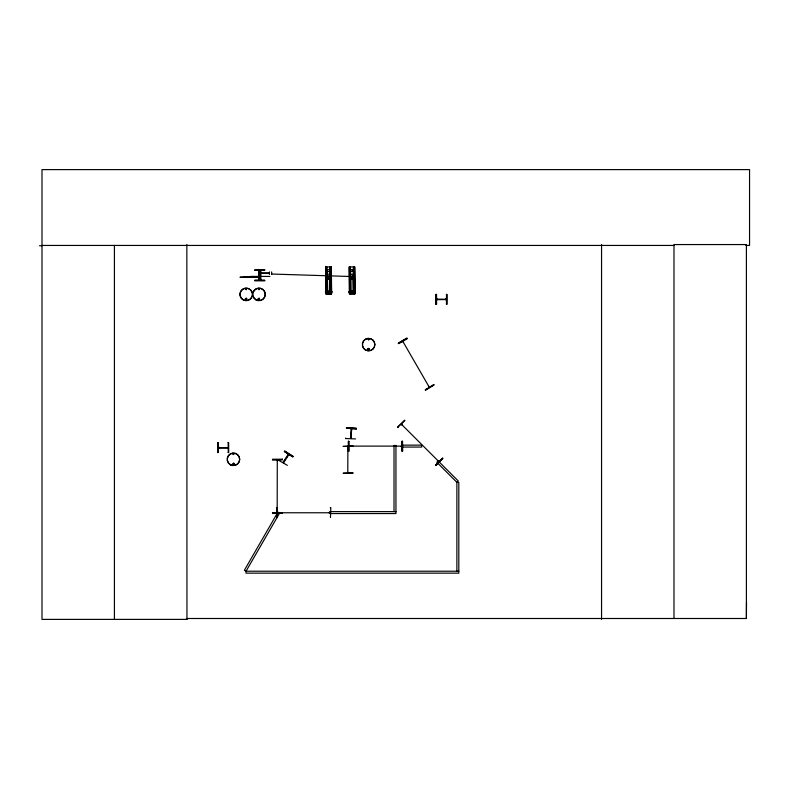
<?xml version="1.0" encoding="UTF-8"?>
<svg xmlns="http://www.w3.org/2000/svg" width="789" height="789" viewBox="0 0 789 789"><rect width="100%" height="100%" fill="white"/><g stroke="black" fill="none" stroke-linecap="round" stroke-linejoin="round"><path stroke-width="1.18" d="M745.861 245.438L749.55 245.438L749.55 169.615L41.995 169.615L41.995 619.385L186.954 619.385L186.855 618.497L746.404 618.497L746.512 602.234M345.641 438.585L345.681 438.033M350.898 438.329L351.213 428.506M350.799 438.457L351.667 428.516L351.006 438.477M356.332 428.9L356.372 428.348L346.479 427.589L346.44 428.141L356.332 428.9L346.45 428.072M402.311 424.61L401.66 423.94M438.704 461.693L438.457 460.815L439.167 461.526M438.211 461.062L439.088 461.299M283.103 462.472L283.991 461.733L283.498 461.664M288.439 454.109L287.817 454.987L288.33 455.105M277.176 511.982L277.728 511.972M245.695 289.099C246.868 290.924 246.572 287.867 245.872 288.882M245.29 298.775C246.868 302.512 247.618 295.806 245.32 299.021M245.547 299.021C247.322 296.989 246.533 301.033 245.645 299.179M233.209 454.099L233.771 454.168L233.199 454.316M234.353 463.952C231.621 467.058 233.485 460.352 234.234 464.396M258.506 289.099C259.453 291.052 259.719 287.738 258.605 288.991M258.102 298.775C259.689 302.512 260.439 295.806 258.141 299.021M258.358 299.021C260.36 296.832 258.999 301.536 258.516 298.725M367.694 349.004C369.272 352.742 370.021 346.036 367.723 349.251M369.094 339.586C368.068 337.505 368.118 341.43 369.094 339.339M367.95 349.251C369.952 347.061 368.591 351.766 368.108 348.955M277.235 459.957L277.186 460.648M277.255 460.717L277.679 459.78M277.225 511.982L277.659 512.742L277.62 511.874M350.424 437.5L350.918 437.54M348.245 446.88L347.791 446.919M347.752 472.512L348.255 472.512M352.525 293.488L351.914 292.403M351.519 429.502L351.135 429.611M403.031 341.055L403.583 342.012L402.735 341.233M428.792 386.492L429.591 387.064M283.143 462.344L288.705 454.523M234.047 464.287C233.623 461.466 231.986 465.895 234.037 464.11M277.176 512.426L278.28 512.416M348.856 446.11L401.976 446.11M279.069 459.898L278.773 460.372L287.364 465.352M284.395 451.535L284.691 451.071L293.064 456.397L292.768 456.87L284.405 451.515L292.798 456.811M283.162 462.393L288.241 454.227M283.557 462.808L288.922 454.385M233.08 453.783C233.179 455.953 234.451 453.162 233.337 453.695M369.134 349.547L368.463 349.823M330.305 512.771L329.299 512.87L330.295 512.426M401.976 446.446L400.881 446.456M445.568 299.169L445.568 299.662M404.915 420.498L397.607 427.224L397.991 427.608M397.636 427.253L404.609 420.192M435.607 465.224L442.53 458.113L442.925 458.498L435.922 465.53L435.558 465.175M435.656 465.273L442.629 458.212M259.413 274.809L260.202 275.016M438.181 460.904L436.82 462.275L456.88 482.335L456.88 571.216M277.629 460.746L277.679 459.957M246.069 288.971L246.296 289.533L246.217 288.932M258.881 288.971L259.108 289.533L259.029 288.932M398.317 343.176L406.877 338.165L407.163 338.639L398.603 343.649L398.317 343.176L406.907 338.205M398.534 343.531L407.124 338.58M425.232 389.776L433.792 384.766M348.255 472.946L348.196 472.463M277.383 512.377L278.28 512.761L277.176 512.771L277.284 459.859M436.741 299.169L446.466 299.218L446.258 299.662M437.431 299.613L437.431 299.11M328.441 293.469L329.102 293.488L328.49 292.403M351.864 293.469L352.446 293.488M445.568 299.11L445.568 299.613M402.143 424.975C400.496 423.298 402.37 425.744 402.311 424.512M326.015 269.72L330.976 269.66M349.438 269.72L354.399 269.66M326.035 271.534L330.995 271.485M349.458 271.534L354.419 271.485M326.064 274.266L331.025 274.207M349.488 274.266L354.448 274.207M326.084 276.683L331.045 276.633M349.507 276.683L354.468 276.633L271.643 274.03M326.113 279.414L331.074 279.355M349.537 279.414L354.498 279.355M326.242 291.111L331.202 291.052M349.675 291.111L354.636 291.052M325.423 291.91L332.041 291.831M325.433 292.108L332.041 292.038M348.856 291.91L355.464 291.831M328.342 292.334L329.121 292.324M348.856 292.108L355.474 292.038M328.342 292.374L329.121 292.364M351.766 292.374L352.555 292.364M328.352 293.498L329.131 293.488M325.887 293.863L331.627 293.774L331.331 266.909L325.601 266.998L325.916 293.863L325.719 266.988M328.362 293.853L329.141 293.843M355.05 293.774L349.32 293.863L349.054 266.998L354.764 266.909L355.05 293.774L354.636 266.909M217.606 442.668L218.158 442.659M228.08 442.599L228.632 442.599L228.692 452.521L228.139 452.521M348.955 446.11L349.852 446.101M228.169 447.846L218.297 447.797M402.558 451.239L402.005 451.239L401.946 441.317L402.498 441.317L402.558 451.239L402.449 441.317M272.491 459.76L282.413 459.652M330.266 507.633L330.818 507.633L330.473 517.554M329.299 512.436L330.197 512.426M272.491 512.929L282.413 512.84L282.423 513.392L272.501 513.452L272.491 512.909M272.491 513.047L282.413 512.978M329.299 512.781L330.197 512.771L277.284 512.771M352.999 473.015L343.077 473.252L352.999 472.946M39.45 245.754L41.995 245.744M41.995 245.438L673.984 245.438M254.798 270.262L264.719 270.262M269.434 272.876L261.169 272.876L261.169 273.438L269.434 273.438M258.713 273.014L261.169 273.014M258.713 273.29L261.169 273.29M259.206 274.809L260.311 274.809M259.206 275.223L260.311 275.223M259.206 275.499L260.311 275.499M260.104 275.805L259.413 275.913M259.206 275.913L260.311 275.913M250.478 276.416L269.907 276.416M259.098 276.633L260.064 277.186L240.221 277.205M260.064 276.732L243.791 277.077M240.112 277.205L252.697 277.205M254.798 280.322L264.719 280.322L264.719 280.874L254.798 280.825L254.798 280.322L264.719 280.342M435.992 294.425L436.544 294.425L436.544 304.347L435.992 304.347L435.992 294.425L436.031 304.347M446.466 294.425L447.008 294.425L446.968 304.347L446.466 304.347L446.485 294.425M446.485 299.564L436.741 299.662M395.95 511.617L329.802 511.617L329.802 513.55L395.95 513.55L395.95 445.469L394.017 445.469L394.017 511.617M458.813 571.216L246.04 571.216L244.373 570.26L277.442 512.968L279.119 513.935L246.04 571.216L246.04 573.149L458.813 573.149L458.813 482.335L456.88 482.335L458.251 480.974L401.433 424.275M346.479 427.638L356.372 428.397M355.563 438.931L345.641 438.536M259.029 299.919L258.397 299.652M347.791 472.927L347.87 446.899M284.671 451.111L293.035 456.436M403.179 341.213L403.238 342.091L402.794 341.44M428.792 386.373L429.246 387.152L402.784 341.321M354.369 266.909L354.665 293.784M354.103 266.919L354.389 293.784M353.985 266.919L354.281 293.784M353.817 269.365L354.064 293.794M353.699 269.365L353.728 271.81M353.758 274.247L353.965 293.794M353.482 269.365L353.502 271.81M353.531 274.247L353.748 293.794L353.403 266.919M353.166 269.365L353.196 271.81M353.216 274.256L353.433 293.794M353.038 269.374L353.097 271.81M353.117 274.256L353.304 293.794M352.939 293.804L351.421 293.814M350.671 269.414L350.799 271.86M350.829 274.306L350.878 276.742M350.898 279.188L350.937 293.843M350.375 266.978L350.622 293.853M350.04 269.424L350.168 271.87M350.099 274.316L350.217 276.752M350.119 279.198L350.306 293.853M349.685 266.988L350.099 293.853M349.409 266.988L349.655 293.863M331.212 266.909L331.498 293.784M331.232 293.784L330.936 266.909L330.946 271.801M330.976 274.247L331.183 293.784M330.68 266.919L330.729 271.801M330.759 274.247L330.966 293.784M330.552 266.919L330.63 271.801M330.63 274.247L330.847 293.784M330.364 266.919L330.394 271.801M330.423 274.247L330.66 293.794M330.246 266.919L330.305 271.81M330.325 274.247L330.542 293.794M329.98 266.919L330.315 293.794L330.009 274.256M329.95 269.365L329.98 271.81M329.743 269.365L329.664 271.81L329.615 269.374M329.999 293.794L329.694 274.256L329.881 293.794M329.516 293.804L327.997 293.814M327.366 269.414L327.376 271.86L327.248 269.414M327.396 274.306L327.445 276.742M327.474 279.188L327.613 293.843L327.356 279.188M327.297 274.306L327.327 276.752M327.031 269.424L327.05 271.86M327.08 274.306L327.11 276.752M327.129 279.188L327.287 293.853M326.952 266.978L327.198 293.853M326.715 269.424L326.735 271.87L326.587 269.424M326.764 274.306L326.794 276.752M326.824 279.198L326.981 293.853M326.646 274.316L326.695 276.752M326.725 279.198L326.853 293.853M326.429 271.87L326.38 269.424L326.311 271.87M326.439 274.316L326.488 276.752M326.666 293.853L326.488 279.198L326.547 293.853M326.34 274.316L326.36 276.761M326.035 266.988L326.33 293.863M325.985 266.988L326.232 293.863M402.015 441.317L402.143 451.239M348.689 441.317L348.748 451.239M277.008 507.643L277.136 517.564M228.149 442.599L228.277 452.521M228.06 447.846L218.297 447.905M218.089 442.668L217.665 452.59L217.656 442.668M218.02 442.668L218.08 452.59M746.404 618.497L746.404 244.56L673.984 244.56L673.984 618.497M601.553 244.56L601.553 619.385M446.604 294.425L446.604 304.347M436.406 294.425L436.475 304.347M271.643 271.909L271.643 274.394M269.434 271.909L269.434 274.394M260.863 270.4L260.863 280.322M260.449 280.322L260.38 270.4L260.311 280.322M259.206 270.4L259.187 280.322M259.137 270.4L259.068 280.322M186.845 244.56L186.954 619.385M114.425 245.438L114.425 619.385M252.283 296.013A6.273 6.273 0 0 1 244.067 300.284A6.273 6.273 0 0 1 240.527 291.733A6.273 6.273 0 0 1 249.354 288.952M250.655 289.948A6.273 6.273 0 0 1 252.283 292.758M252.973 292.758A6.273 6.273 0 0 1 262.629 289.247A6.273 6.273 0 0 1 262.629 299.524A6.273 6.273 0 0 1 252.973 296.013M368.325 339.388L368.917 339.536L368.325 339.388M219.293 447.787L219.086 447.343L219.293 447.787M433.723 384.647L425.439 390.131L433.98 385.081L433.723 384.647M348.827 441.317L348.274 441.327L348.334 451.249L348.886 451.239L348.827 441.317M282.413 459.168L272.491 459.228L272.491 459.78L282.413 459.721L282.413 459.168M277.146 507.643L276.594 507.643L276.653 517.564L277.205 517.564L277.146 507.643M352.989 446.13L343.067 446.416L352.989 446.11M264.719 269.848L254.798 269.887L254.798 270.4L264.719 269.848M421.661 445.134L401.818 445.134L401.818 447.067L421.661 447.067L421.661 445.134M258.703 280.322L258.703 270.4L258.654 280.322M365.524 349.981A6.204 6.204 0 0 0 374.824 344.615A6.204 6.204 0 0 0 365.524 339.24A6.204 6.204 0 0 0 365.524 349.981A6.273 6.273 0 0 0 374.893 344.615A6.273 6.273 0 0 0 365.485 339.181A6.273 6.273 0 0 0 365.485 350.05M230.378 464.662A6.174 6.174 0 0 0 239.639 459.316A6.174 6.174 0 0 0 230.378 453.971A6.174 6.174 0 0 0 230.378 464.662M230.329 464.751A6.273 6.273 0 0 0 239.738 459.316A6.273 6.273 0 0 0 230.329 453.882A6.273 6.273 0 0 0 230.329 464.751M243.13 299.731A6.174 6.174 0 0 0 252.391 294.386A6.174 6.174 0 0 0 243.13 289.04A6.174 6.174 0 0 0 243.13 299.731M255.942 299.741A6.194 6.194 0 0 0 265.222 294.386A6.194 6.194 0 0 0 255.942 289.021A6.194 6.194 0 0 0 255.942 299.741M351.233 278.813A1.105 1.105 0 0 0 353.077 278.3A1.105 1.105 0 0 0 351.707 276.959A1.105 1.105 0 0 0 351.233 278.813M327.81 278.813A1.105 1.105 0 0 0 329.644 278.3A1.105 1.105 0 0 0 328.283 276.959A1.105 1.105 0 0 0 327.81 278.813"/></g></svg>
